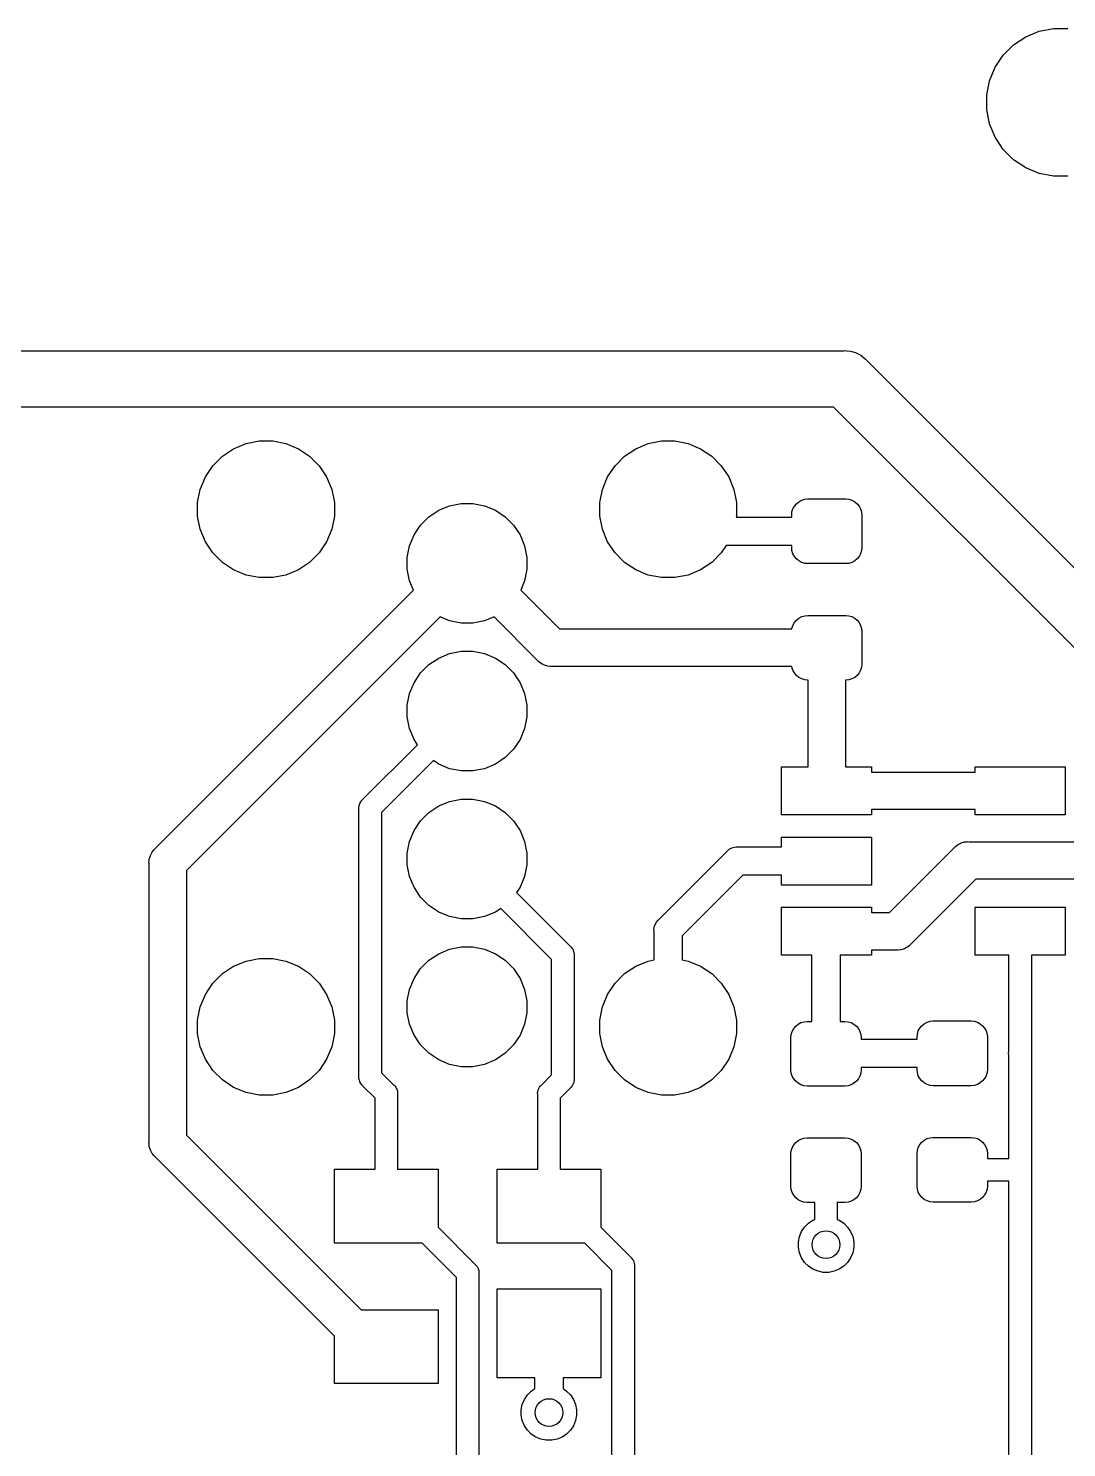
# Model space of a CAD drawing. Extents: x -66 to 211, y -177 to 13.
# Drawn here: x 90.2 to 104.25, y -20.55 to -1.36 of the extents above; entities that cross this region are included whole.
import ezdxf

# ---------------------------------------------------------------- set-up
doc = ezdxf.new("R2010")
doc.units = 0
doc.layers.add('BLACK', color=7, linetype='CONTINUOUS')

msp = doc.modelspace()

# ---------------------------------------------------------------- linework, layer by layer
at = {"layer": 'BLACK', "linetype": 'CONTINUOUS'}
for p, q in [((103.53, -1.57845), (103.694, -1.46901)), ((103.694, -1.46901), (103.876, -1.39363)), ((103.876, -1.39363), (104.069, -1.3552)), ((104.069, -1.3552), (104.266, -1.3552)), ((103.281, -1.88152), (103.391, -1.71774)), ((103.391, -1.71774), (103.53, -1.57845)), ((103.206, -2.06351), (103.281, -1.88152)), ((103.167, -2.25671), (103.206, -2.06351)), ((103.167, -2.45369), (103.167, -2.25671)), ((103.206, -2.64689), (103.167, -2.45369)), ((103.281, -2.82888), (103.206, -2.64689)), ((103.391, -2.99266), (103.281, -2.82888)), ((103.53, -3.13195), (103.391, -2.99266)), ((103.694, -3.24139), (103.53, -3.13195)), ((103.876, -3.31677), (103.694, -3.24139)), ((104.069, -3.3552), (103.876, -3.31677)), ((104.266, -3.3552), (104.069, -3.3552)), ((86.8734, -5.715), (101.233, -5.715)), ((101.233, -5.715), (101.252, -5.71316)), ((101.252, -5.71316), (101.271, -5.715)), ((101.271, -5.715), (101.271, -5.715)), ((101.271, -5.715), (101.327, -5.72051)), ((101.327, -5.72051), (101.399, -5.7423)), ((101.399, -5.7423), (101.465, -5.77768)), ((101.465, -5.77768), (101.523, -5.82529)), ((101.523, -5.82529), (101.535, -5.83983)), ((101.535, -5.83983), (105.13, -9.4354)), ((101.094, -6.477), (86.7343, -6.477)), ((104.493, -9.87586), (101.094, -6.477)), ((92.8268, -7.14178), (92.9783, -7.04055)), ((92.9783, -7.04055), (93.1466, -6.97083)), ((93.1466, -6.97083), (93.3254, -6.93528)), ((93.3254, -6.93528), (93.5076, -6.93528)), ((93.5076, -6.93528), (93.6863, -6.97083)), ((93.6863, -6.97083), (93.8546, -7.04055)), ((93.8546, -7.04055), (94.0061, -7.14178)), ((98.2668, -7.14178), (98.4183, -7.04055)), ((98.4183, -7.04055), (98.5866, -6.97083)), ((98.5866, -6.97083), (98.7654, -6.93528)), ((98.7654, -6.93528), (98.9476, -6.93528)), ((98.9476, -6.93528), (99.1263, -6.97083)), ((99.1263, -6.97083), (99.2946, -7.04055)), ((99.2946, -7.04055), (99.4461, -7.14178)), ((92.5967, -7.42213), (92.698, -7.27063)), ((92.698, -7.27063), (92.8268, -7.14178)), ((94.0061, -7.14178), (94.135, -7.27063)), ((94.135, -7.27063), (94.2362, -7.42213)), ((98.0367, -7.42213), (98.138, -7.27063)), ((98.138, -7.27063), (98.2668, -7.14178)), ((99.4461, -7.14178), (99.575, -7.27063)), ((99.575, -7.27063), (99.6762, -7.42213)), ((92.527, -7.59047), (92.5967, -7.42213)), ((94.2362, -7.42213), (94.3059, -7.59047)), ((97.967, -7.59047), (98.0367, -7.42213)), ((99.6762, -7.42213), (99.7459, -7.59047)), ((92.4915, -7.76917), (92.527, -7.59047)), ((94.3059, -7.59047), (94.3415, -7.76917)), ((97.9315, -7.76917), (97.967, -7.59047)), ((99.7459, -7.59047), (99.7815, -7.76917)), ((92.4915, -7.95138), (92.4915, -7.76917)), ((94.3415, -7.76917), (94.3415, -7.95138)), ((95.7528, -7.87247), (95.9002, -7.81141)), ((95.9002, -7.81141), (96.0567, -7.78028)), ((96.0567, -7.78028), (96.2162, -7.78028)), ((96.2162, -7.78028), (96.3727, -7.81141)), ((96.3727, -7.81141), (96.5201, -7.87247)), ((97.9315, -7.95138), (97.9315, -7.76917)), ((99.7815, -7.76917), (99.7815, -7.95138)), ((100.532, -7.89695), (100.545, -7.85592)), ((100.545, -7.85592), (100.565, -7.8181)), ((100.565, -7.8181), (100.592, -7.78495)), ((100.592, -7.78495), (100.625, -7.75775)), ((100.625, -7.75775), (100.663, -7.73753)), ((100.663, -7.73753), (100.704, -7.72508)), ((100.704, -7.72508), (100.747, -7.72088)), ((100.747, -7.72088), (101.259, -7.72088)), ((101.259, -7.72088), (101.302, -7.72508)), ((101.302, -7.72508), (101.343, -7.73753)), ((101.343, -7.73753), (101.381, -7.75775)), ((101.381, -7.75775), (101.414, -7.78495)), ((101.414, -7.78495), (101.441, -7.8181)), ((101.441, -7.8181), (101.461, -7.85592)), ((101.461, -7.85592), (101.474, -7.89695)), ((92.527, -8.13009), (92.4915, -7.95138)), ((94.3415, -7.95138), (94.3059, -8.13009)), ((95.5073, -8.07393), (95.6201, -7.96111)), ((95.6201, -7.96111), (95.7528, -7.87247)), ((96.5201, -7.87247), (96.6528, -7.96111)), ((96.6528, -7.96111), (96.7656, -8.07393)), ((97.967, -8.13009), (97.9315, -7.95138)), ((99.7815, -7.95138), (99.7782, -7.96788)), ((99.7782, -7.96788), (100.528, -7.96788)), ((100.528, -7.93963), (100.532, -7.89695)), ((100.528, -7.96788), (100.528, -7.93963)), ((101.474, -7.89695), (101.478, -7.93963)), ((101.478, -7.93963), (101.478, -8.37713)), ((92.5967, -8.29843), (92.527, -8.13009)), ((94.3059, -8.13009), (94.2362, -8.29843)), ((95.3576, -8.35401), (95.4186, -8.2066)), ((95.4186, -8.2066), (95.5073, -8.07393)), ((96.7656, -8.07393), (96.8543, -8.2066)), ((96.8543, -8.2066), (96.9153, -8.35401)), ((98.0367, -8.29843), (97.967, -8.13009)), ((92.698, -8.44993), (92.5967, -8.29843)), ((94.2362, -8.29843), (94.135, -8.44993)), ((95.3265, -8.5105), (95.3576, -8.35401)), ((96.9153, -8.35401), (96.9465, -8.5105)), ((98.138, -8.44993), (98.0367, -8.29843)), ((99.6425, -8.34888), (99.575, -8.44993)), ((100.528, -8.34888), (99.6425, -8.34888)), ((100.528, -8.37713), (100.528, -8.34888)), ((100.532, -8.41981), (100.528, -8.37713)), ((100.545, -8.46084), (100.532, -8.41981)), ((101.474, -8.41981), (101.461, -8.46084)), ((101.478, -8.37713), (101.474, -8.41981)), ((92.8268, -8.57878), (92.698, -8.44993)), ((92.9783, -8.68), (92.8268, -8.57878)), ((94.0061, -8.57878), (93.8546, -8.68)), ((94.135, -8.44993), (94.0061, -8.57878)), ((95.3265, -8.67006), (95.3265, -8.5105)), ((96.9465, -8.5105), (96.9465, -8.67006)), ((98.2668, -8.57878), (98.138, -8.44993)), ((98.4183, -8.68), (98.2668, -8.57878)), ((99.4461, -8.57878), (99.2946, -8.68)), ((99.575, -8.44993), (99.4461, -8.57878)), ((100.565, -8.49866), (100.545, -8.46084)), ((100.592, -8.53181), (100.565, -8.49866)), ((100.625, -8.55901), (100.592, -8.53181)), ((100.663, -8.57923), (100.625, -8.55901)), ((100.704, -8.59168), (100.663, -8.57923)), ((100.747, -8.59588), (100.704, -8.59168)), ((101.259, -8.59588), (100.747, -8.59588)), ((101.302, -8.59168), (101.259, -8.59588)), ((101.343, -8.57923), (101.302, -8.59168)), ((101.381, -8.55901), (101.343, -8.57923)), ((101.414, -8.53181), (101.381, -8.55901)), ((101.441, -8.49866), (101.414, -8.53181)), ((101.461, -8.46084), (101.441, -8.49866)), ((93.1466, -8.74973), (92.9783, -8.68)), ((93.3254, -8.78528), (93.1466, -8.74973)), ((93.5076, -8.78528), (93.3254, -8.78528)), ((93.6863, -8.74973), (93.5076, -8.78528)), ((93.8546, -8.68), (93.6863, -8.74973)), ((95.3576, -8.82655), (95.3265, -8.67006)), ((95.4113, -8.95623), (95.3576, -8.82655)), ((96.9153, -8.82655), (96.8616, -8.95623)), ((96.9465, -8.67006), (96.9153, -8.82655)), ((98.5866, -8.74973), (98.4183, -8.68)), ((98.7654, -8.78528), (98.5866, -8.74973)), ((98.9476, -8.78528), (98.7654, -8.78528)), ((99.1263, -8.74973), (98.9476, -8.78528)), ((99.2946, -8.68), (99.1263, -8.74973)), ((91.9167, -12.4509), (95.4113, -8.95623)), ((96.8616, -8.95623), (97.3848, -9.47938)), ((95.7705, -9.31544), (92.3415, -12.7445)), ((95.9002, -9.36915), (95.7705, -9.31544)), ((96.0567, -9.40028), (95.9002, -9.36915)), ((96.2162, -9.40028), (96.0567, -9.40028)), ((96.3727, -9.36915), (96.2162, -9.40028)), ((96.5024, -9.31544), (96.3727, -9.36915)), ((97.0911, -9.90417), (96.5024, -9.31544)), ((100.545, -9.43092), (100.565, -9.3931)), ((100.565, -9.3931), (100.592, -9.35995)), ((100.592, -9.35995), (100.625, -9.33275)), ((100.625, -9.33275), (100.663, -9.31253)), ((100.663, -9.31253), (100.704, -9.30008)), ((100.704, -9.30008), (100.747, -9.29588)), ((100.747, -9.29588), (101.259, -9.29588)), ((101.259, -9.29588), (101.302, -9.30008)), ((101.302, -9.30008), (101.343, -9.31253)), ((101.343, -9.31253), (101.381, -9.33275)), ((101.381, -9.33275), (101.414, -9.35995)), ((101.414, -9.35995), (101.441, -9.3931)), ((101.441, -9.3931), (101.461, -9.43092)), ((97.3848, -9.47938), (100.532, -9.47938)), ((100.532, -9.47195), (100.545, -9.43092)), ((100.532, -9.47938), (100.532, -9.47195)), ((101.461, -9.43092), (101.474, -9.47195)), ((101.474, -9.47195), (101.478, -9.51463)), ((101.478, -9.51463), (101.478, -9.95213)), ((95.9002, -9.81141), (96.0567, -9.78028)), ((96.0567, -9.78028), (96.2162, -9.78028)), ((96.2162, -9.78028), (96.3727, -9.81141)), ((95.5073, -10.0739), (95.6201, -9.96111)), ((95.6201, -9.96111), (95.7528, -9.87247)), ((95.7528, -9.87247), (95.9002, -9.81141)), ((96.3727, -9.81141), (96.5201, -9.87247)), ((96.5201, -9.87247), (96.6528, -9.96111)), ((96.6528, -9.96111), (96.7656, -10.0739)), ((97.0991, -9.91385), (97.0911, -9.90417)), ((97.1088, -9.9218), (97.0991, -9.91385)), ((97.1378, -9.94559), (97.1088, -9.9218)), ((97.1088, -9.9218), (97.1088, -9.9218)), ((97.1631, -9.95912), (97.1378, -9.94559)), ((97.1819, -9.96918), (97.1631, -9.95912)), ((97.2298, -9.9837), (97.1819, -9.96918)), ((101.478, -9.95213), (101.474, -9.99481)), ((95.4186, -10.2066), (95.5073, -10.0739)), ((96.7656, -10.0739), (96.8543, -10.2066)), ((97.2671, -9.98738), (97.2298, -9.9837)), ((97.2796, -9.98861), (97.2671, -9.98738)), ((97.2671, -9.98738), (97.2671, -9.98738)), ((97.292, -9.98738), (97.2796, -9.98861)), ((100.532, -9.98738), (97.292, -9.98738)), ((100.532, -9.99481), (100.532, -9.98738)), ((100.545, -10.0358), (100.532, -9.99481)), ((100.565, -10.0737), (100.545, -10.0358)), ((100.592, -10.1068), (100.565, -10.0737)), ((100.625, -10.134), (100.592, -10.1068)), ((100.663, -10.1542), (100.625, -10.134)), ((100.704, -10.1667), (100.663, -10.1542)), ((100.747, -10.1709), (100.704, -10.1667)), ((100.749, -10.1709), (100.747, -10.1709)), ((100.749, -11.3437), (100.749, -10.1709)), ((101.259, -10.1709), (101.257, -10.1709)), ((101.257, -10.1709), (101.257, -11.3437)), ((101.302, -10.1667), (101.259, -10.1709)), ((101.343, -10.1542), (101.302, -10.1667)), ((101.381, -10.134), (101.343, -10.1542)), ((101.414, -10.1068), (101.381, -10.134)), ((101.441, -10.0737), (101.414, -10.1068)), ((101.461, -10.0358), (101.441, -10.0737)), ((101.474, -9.99481), (101.461, -10.0358)), ((95.3265, -10.5105), (95.3576, -10.354)), ((95.3576, -10.354), (95.4186, -10.2066)), ((96.8543, -10.2066), (96.9153, -10.354)), ((96.9153, -10.354), (96.9465, -10.5105)), ((95.3265, -10.6701), (95.3265, -10.5105)), ((96.9465, -10.5105), (96.9465, -10.6701)), ((95.3576, -10.8265), (95.3265, -10.6701)), ((96.9465, -10.6701), (96.9153, -10.8265)), ((95.4186, -10.974), (95.3576, -10.8265)), ((96.9153, -10.8265), (96.8543, -10.974)), ((94.7233, -11.7879), (95.4662, -11.0451)), ((95.4662, -11.0451), (95.4186, -10.974)), ((96.7656, -11.1066), (96.6528, -11.2194)), ((96.8543, -10.974), (96.7656, -11.1066)), ((95.6817, -11.2606), (94.9782, -11.964)), ((95.7528, -11.3081), (95.6817, -11.2606)), ((95.9002, -11.3692), (95.7528, -11.3081)), ((96.5201, -11.3081), (96.3727, -11.3692)), ((96.6528, -11.2194), (96.5201, -11.3081)), ((96.0567, -11.4003), (95.9002, -11.3692)), ((96.2162, -11.4003), (96.0567, -11.4003)), ((96.3727, -11.3692), (96.2162, -11.4003)), ((100.389, -11.9937), (100.389, -11.3437)), ((100.389, -11.3437), (100.749, -11.3437)), ((101.257, -11.3437), (101.609, -11.3437)), ((101.609, -11.3437), (101.609, -11.4147)), ((101.609, -11.4147), (103.009, -11.4147)), ((103.009, -11.4147), (103.009, -11.3437)), ((103.009, -11.3437), (104.229, -11.3437)), ((104.229, -11.3437), (104.229, -11.9937)), ((94.6727, -11.9009), (94.6756, -11.871)), ((94.6734, -11.9084), (94.6727, -11.9009)), ((94.6756, -11.871), (94.6843, -11.8423)), ((94.6843, -11.8423), (94.6985, -11.8158)), ((94.6985, -11.8158), (94.7128, -11.7984)), ((94.7128, -11.7984), (94.7175, -11.7926)), ((94.7128, -11.7984), (94.7128, -11.7984)), ((94.7175, -11.7926), (94.7233, -11.7879)), ((95.6201, -11.9611), (95.7528, -11.8725)), ((95.7528, -11.8725), (95.9002, -11.8114)), ((95.9002, -11.8114), (96.0567, -11.7803)), ((96.0567, -11.7803), (96.2162, -11.7803)), ((96.2162, -11.7803), (96.3727, -11.8114)), ((96.3727, -11.8114), (96.5201, -11.8725)), ((96.5201, -11.8725), (96.6528, -11.9611)), ((94.6734, -15.5373), (94.6734, -11.9084)), ((94.9782, -11.964), (94.9782, -15.4817)), ((95.4186, -12.2066), (95.5073, -12.0739)), ((95.5073, -12.0739), (95.6201, -11.9611)), ((96.6528, -11.9611), (96.7656, -12.0739)), ((96.7656, -12.0739), (96.8543, -12.2066)), ((101.609, -11.9937), (100.389, -11.9937)), ((103.009, -11.9227), (101.609, -11.9227)), ((101.609, -11.9227), (101.609, -11.9937)), ((103.009, -11.9937), (103.009, -11.9227)), ((104.229, -11.9937), (103.009, -11.9937)), ((95.3576, -12.354), (95.4186, -12.2066)), ((96.8543, -12.2066), (96.9153, -12.354)), ((91.8752, -12.4975), (91.899, -12.4685)), ((91.899, -12.4685), (91.907, -12.4588)), ((91.899, -12.4685), (91.899, -12.4685)), ((91.907, -12.4588), (91.9167, -12.4509)), ((95.3265, -12.5105), (95.3576, -12.354)), ((96.9153, -12.354), (96.9465, -12.5105)), ((99.6545, -12.4834), (99.6835, -12.4596)), ((99.6835, -12.4596), (99.7166, -12.4419)), ((99.7166, -12.4419), (99.7525, -12.431)), ((99.7525, -12.431), (99.7805, -12.4282)), ((99.7805, -12.4282), (99.7899, -12.4273)), ((99.7805, -12.4282), (99.7805, -12.4282)), ((99.7899, -12.4273), (99.7992, -12.4282)), ((99.7992, -12.4282), (100.389, -12.4282)), ((100.389, -12.4282), (100.389, -12.2937)), ((100.389, -12.2937), (101.609, -12.2937)), ((101.609, -12.2937), (101.609, -12.9437)), ((101.851, -13.3147), (102.726, -12.4403)), ((102.726, -12.4403), (102.734, -12.4306)), ((102.734, -12.4306), (102.743, -12.4227)), ((102.743, -12.4227), (102.772, -12.3989)), ((102.743, -12.4227), (102.743, -12.4227)), ((102.772, -12.3989), (102.816, -12.3753)), ((102.816, -12.3753), (102.82, -12.3741)), ((102.82, -12.3741), (102.864, -12.3608)), ((102.864, -12.3608), (102.902, -12.3571)), ((102.902, -12.3571), (102.914, -12.3559)), ((102.902, -12.3571), (102.902, -12.3571)), ((102.914, -12.3559), (102.927, -12.3571)), ((102.927, -12.3571), (104.493, -12.3571)), ((91.8322, -12.6393), (91.835, -12.6111)), ((91.8335, -12.6517), (91.8322, -12.6393)), ((91.8335, -16.4181), (91.8335, -12.6517)), ((91.835, -12.6111), (91.8371, -12.5895)), ((91.8371, -12.5895), (91.8422, -12.5728)), ((91.8422, -12.5728), (91.8517, -12.5416)), ((91.8517, -12.5416), (91.8752, -12.4975)), ((95.3265, -12.6701), (95.3265, -12.5105)), ((95.3576, -12.8265), (95.3265, -12.6701)), ((96.9465, -12.6701), (96.9153, -12.8265)), ((96.9465, -12.5105), (96.9465, -12.6701)), ((98.7284, -13.4108), (99.6486, -12.4906)), ((99.6486, -12.4906), (99.6545, -12.4834)), ((92.3415, -12.7445), (92.3415, -16.3254)), ((95.4186, -12.974), (95.3576, -12.8265)), ((96.9153, -12.8265), (96.8543, -12.974)), ((99.8688, -12.8092), (99.047, -13.631)), ((100.389, -12.8092), (99.8688, -12.8092)), ((100.389, -12.9437), (100.389, -12.8092)), ((95.5073, -13.1066), (95.4186, -12.974)), ((96.8543, -12.974), (96.8068, -13.0451)), ((96.8068, -13.0451), (97.5343, -13.7726)), ((101.609, -12.9437), (100.389, -12.9437)), ((103.019, -12.8651), (102.145, -13.7395)), ((104.493, -12.8651), (103.019, -12.8651)), ((95.6201, -13.2194), (95.5073, -13.1066)), ((95.7528, -13.3081), (95.6201, -13.2194)), ((100.389, -13.8937), (100.389, -13.2437)), ((100.389, -13.2437), (101.609, -13.2437)), ((101.609, -13.2437), (101.609, -13.3147)), ((103.009, -13.8937), (103.009, -13.2437)), ((103.009, -13.2437), (104.229, -13.2437)), ((104.229, -13.2437), (104.229, -13.8937)), ((95.9002, -13.3692), (95.7528, -13.3081)), ((96.0567, -13.4003), (95.9002, -13.3692)), ((96.2162, -13.4003), (96.0567, -13.4003)), ((96.3727, -13.3692), (96.2162, -13.4003)), ((96.5201, -13.3081), (96.3727, -13.3692)), ((96.5912, -13.2606), (96.5201, -13.3081)), ((97.2795, -13.9488), (96.5912, -13.2606)), ((98.6988, -13.4439), (98.7211, -13.4168)), ((98.7211, -13.4168), (98.7284, -13.4108)), ((101.609, -13.3147), (101.851, -13.3147)), ((98.665, -13.5521), (98.6687, -13.5148)), ((98.666, -13.5615), (98.665, -13.5521)), ((98.666, -13.9551), (98.666, -13.5615)), ((98.6687, -13.5148), (98.6796, -13.4789)), ((98.6796, -13.4789), (98.6973, -13.4458)), ((98.6973, -13.4458), (98.6988, -13.4439)), ((95.7528, -13.8725), (95.9002, -13.8114)), ((95.9002, -13.8114), (96.0567, -13.7803)), ((96.0567, -13.7803), (96.2162, -13.7803)), ((96.2162, -13.7803), (96.3727, -13.8114)), ((96.3727, -13.8114), (96.5201, -13.8725)), ((97.5343, -13.7726), (97.5401, -13.7774)), ((97.5401, -13.7774), (97.5449, -13.7832)), ((97.5449, -13.7832), (97.5449, -13.7832)), ((97.5449, -13.7832), (97.5592, -13.8006)), ((97.5592, -13.8006), (97.565, -13.8114)), ((97.565, -13.8114), (97.5733, -13.8271)), ((99.047, -13.631), (99.047, -13.9551)), ((102.006, -13.819), (101.969, -13.8227)), ((102.054, -13.8045), (102.006, -13.819)), ((102.098, -13.7809), (102.054, -13.8045)), ((102.116, -13.766), (102.098, -13.7809)), ((102.127, -13.7571), (102.116, -13.766)), ((102.137, -13.7492), (102.127, -13.7571)), ((102.127, -13.7571), (102.127, -13.7571)), ((102.145, -13.7395), (102.137, -13.7492)), ((92.9783, -14.0406), (93.1466, -13.9708)), ((93.1466, -13.9708), (93.3254, -13.9353)), ((93.3254, -13.9353), (93.5076, -13.9353)), ((93.5076, -13.9353), (93.6863, -13.9708)), ((93.6863, -13.9708), (93.8546, -14.0406)), ((95.5073, -14.0739), (95.6201, -13.9611)), ((95.6201, -13.9611), (95.7528, -13.8725)), ((96.5201, -13.8725), (96.6528, -13.9611)), ((96.6528, -13.9611), (96.7656, -14.0739)), ((97.2795, -15.5122), (97.2795, -13.9488)), ((97.5733, -13.8271), (97.5821, -13.8558)), ((97.5821, -13.8558), (97.5843, -13.8782)), ((97.5843, -13.8782), (97.5843, -13.8782)), ((97.5843, -13.8782), (97.585, -13.8857)), ((97.585, -13.8857), (97.5843, -13.8932)), ((97.5843, -13.8932), (97.5843, -15.5678)), ((98.4183, -14.0406), (98.5866, -13.9708)), ((98.5866, -13.9708), (98.666, -13.9551)), ((99.047, -13.9551), (99.1263, -13.9708)), ((99.1263, -13.9708), (99.2946, -14.0406)), ((100.802, -13.8937), (100.389, -13.8937)), ((100.802, -14.7872), (100.802, -13.8937)), ((101.609, -13.8937), (101.183, -13.8937)), ((101.183, -13.8937), (101.183, -14.7872)), ((101.944, -13.8227), (101.609, -13.8227)), ((101.609, -13.8227), (101.609, -13.8937)), ((101.956, -13.8239), (101.944, -13.8227)), ((101.969, -13.8227), (101.956, -13.8239)), ((101.969, -13.8227), (101.969, -13.8227)), ((103.466, -13.8937), (103.009, -13.8937)), ((103.466, -15.1883), (103.466, -13.8937)), ((104.229, -13.8937), (103.771, -13.8937)), ((103.771, -13.8937), (103.771, -15.2147)), ((92.698, -14.2706), (92.8268, -14.1418)), ((92.8268, -14.1418), (92.9783, -14.0406)), ((93.8546, -14.0406), (94.0061, -14.1418)), ((94.0061, -14.1418), (94.135, -14.2706)), ((95.4186, -14.2066), (95.5073, -14.0739)), ((96.7656, -14.0739), (96.8543, -14.2066)), ((98.138, -14.2706), (98.2668, -14.1418)), ((98.2668, -14.1418), (98.4183, -14.0406)), ((99.2946, -14.0406), (99.4461, -14.1418)), ((99.4461, -14.1418), (99.575, -14.2706)), ((92.5967, -14.4221), (92.698, -14.2706)), ((94.135, -14.2706), (94.2362, -14.4221)), ((95.3265, -14.5105), (95.3576, -14.354)), ((95.3576, -14.354), (95.4186, -14.2066)), ((96.8543, -14.2066), (96.9153, -14.354)), ((96.9153, -14.354), (96.9465, -14.5105)), ((98.0367, -14.4221), (98.138, -14.2706)), ((99.575, -14.2706), (99.6762, -14.4221)), ((92.527, -14.5905), (92.5967, -14.4221)), ((94.2362, -14.4221), (94.3059, -14.5905)), ((95.3265, -14.6701), (95.3265, -14.5105)), ((96.9465, -14.5105), (96.9465, -14.6701)), ((97.967, -14.5905), (98.0367, -14.4221)), ((99.6762, -14.4221), (99.7459, -14.5905)), ((92.4915, -14.7692), (92.527, -14.5905)), ((92.4915, -14.9514), (92.4915, -14.7692)), ((94.3059, -14.5905), (94.3415, -14.7692)), ((94.3415, -14.7692), (94.3415, -14.9514)), ((95.3576, -14.8265), (95.3265, -14.6701)), ((96.9465, -14.6701), (96.9153, -14.8265)), ((97.9315, -14.7692), (97.967, -14.5905)), ((97.9315, -14.9514), (97.9315, -14.7692)), ((99.7459, -14.5905), (99.7815, -14.7692)), ((99.7815, -14.7692), (99.7815, -14.9514)), ((102.401, -14.7863), (102.444, -14.7821)), ((102.444, -14.7821), (102.956, -14.7821)), ((102.956, -14.7821), (102.999, -14.7863)), ((92.527, -15.1301), (92.4915, -14.9514)), ((94.3415, -14.9514), (94.3059, -15.1301)), ((95.4186, -14.974), (95.3576, -14.8265)), ((95.5073, -15.1066), (95.4186, -14.974)), ((96.8543, -14.974), (96.7656, -15.1066)), ((96.9153, -14.8265), (96.8543, -14.974)), ((97.967, -15.1301), (97.9315, -14.9514)), ((99.7815, -14.9514), (99.7459, -15.1301)), ((100.518, -15.0059), (100.522, -14.9632)), ((100.522, -14.9632), (100.535, -14.9222)), ((100.535, -14.9222), (100.555, -14.8844)), ((100.555, -14.8844), (100.582, -14.8512)), ((100.582, -14.8512), (100.615, -14.824)), ((100.615, -14.824), (100.653, -14.8038)), ((100.653, -14.8038), (100.694, -14.7914)), ((100.694, -14.7914), (100.737, -14.7872)), ((100.737, -14.7872), (100.802, -14.7872)), ((101.183, -14.7872), (101.249, -14.7872)), ((101.249, -14.7872), (101.292, -14.7914)), ((101.292, -14.7914), (101.333, -14.8038)), ((101.333, -14.8038), (101.371, -14.824)), ((101.371, -14.824), (101.404, -14.8512)), ((101.404, -14.8512), (101.431, -14.8844)), ((101.431, -14.8844), (101.451, -14.9222)), ((101.451, -14.9222), (101.464, -14.9632)), ((101.464, -14.9632), (101.468, -15.0059)), ((102.225, -15.0008), (102.229, -14.9582)), ((102.229, -14.9582), (102.241, -14.9171)), ((102.241, -14.9171), (102.262, -14.8793)), ((102.262, -14.8793), (102.289, -14.8461)), ((102.289, -14.8461), (102.322, -14.8189)), ((102.322, -14.8189), (102.36, -14.7987)), ((102.36, -14.7987), (102.401, -14.7863)), ((102.999, -14.7863), (103.04, -14.7987)), ((103.04, -14.7987), (103.078, -14.8189)), ((103.078, -14.8189), (103.111, -14.8461)), ((103.111, -14.8461), (103.138, -14.8793)), ((103.138, -14.8793), (103.158, -14.9171)), ((103.158, -14.9171), (103.171, -14.9582)), ((103.171, -14.9582), (103.175, -15.0008)), ((92.5967, -15.2984), (92.527, -15.1301)), ((94.3059, -15.1301), (94.2362, -15.2984)), ((95.6201, -15.2194), (95.5073, -15.1066)), ((96.7656, -15.1066), (96.6528, -15.2194)), ((98.0367, -15.2984), (97.967, -15.1301)), ((99.7459, -15.1301), (99.6762, -15.2984)), ((100.518, -15.4434), (100.518, -15.0059)), ((101.468, -15.0059), (101.468, -15.0291)), ((101.468, -15.0291), (102.225, -15.0291)), ((102.225, -15.0291), (102.225, -15.0008)), ((103.175, -15.0008), (103.175, -15.4383)), ((92.698, -15.4499), (92.5967, -15.2984)), ((94.2362, -15.2984), (94.135, -15.4499)), ((95.7528, -15.3081), (95.6201, -15.2194)), ((95.9002, -15.3692), (95.7528, -15.3081)), ((96.5201, -15.3081), (96.3727, -15.3692)), ((96.6528, -15.2194), (96.5201, -15.3081)), ((98.138, -15.4499), (98.0367, -15.2984)), ((99.6762, -15.2984), (99.575, -15.4499)), ((103.463, -15.2196), (103.466, -15.1897)), ((103.466, -15.2495), (103.463, -15.2196)), ((103.466, -15.1897), (103.466, -15.1883)), ((103.466, -15.2509), (103.466, -15.2495)), ((103.466, -16.6422), (103.466, -15.2509)), ((103.771, -15.2147), (103.772, -15.2222)), ((103.772, -15.2222), (103.771, -15.2297)), ((103.771, -15.2297), (103.771, -16.787)), ((92.8268, -15.5788), (92.698, -15.4499)), ((94.135, -15.4499), (94.0061, -15.5788)), ((94.6727, -15.5448), (94.6734, -15.5373)), ((94.6734, -15.5523), (94.6727, -15.5448)), ((94.9782, -15.4817), (95.1466, -15.65)), ((96.0567, -15.4003), (95.9002, -15.3692)), ((96.2162, -15.4003), (96.0567, -15.4003)), ((96.3727, -15.3692), (96.2162, -15.4003)), ((97.1416, -15.65), (97.2795, -15.5122)), ((98.2668, -15.5788), (98.138, -15.4499)), ((99.575, -15.4499), (99.4461, -15.5788)), ((100.522, -15.4861), (100.518, -15.4434)), ((100.535, -15.5271), (100.522, -15.4861)), ((100.555, -15.5649), (100.535, -15.5271)), ((101.451, -15.5271), (101.431, -15.5649)), ((101.464, -15.4861), (101.451, -15.5271)), ((101.468, -15.4434), (101.464, -15.4861)), ((102.225, -15.4101), (101.468, -15.4101)), ((101.468, -15.4101), (101.468, -15.4434)), ((102.225, -15.4383), (102.225, -15.4101)), ((102.229, -15.481), (102.225, -15.4383)), ((102.241, -15.522), (102.229, -15.481)), ((102.262, -15.5599), (102.241, -15.522)), ((103.158, -15.522), (103.138, -15.5599)), ((103.171, -15.481), (103.158, -15.522)), ((103.175, -15.4383), (103.171, -15.481)), ((92.9783, -15.68), (92.8268, -15.5788)), ((93.1466, -15.7497), (92.9783, -15.68)), ((93.8546, -15.68), (93.6863, -15.7497)), ((94.0061, -15.5788), (93.8546, -15.68)), ((94.6756, -15.5747), (94.6734, -15.5523)), ((94.6734, -15.5523), (94.6734, -15.5523)), ((94.6839, -15.602), (94.6756, -15.5747)), ((94.6843, -15.6034), (94.6839, -15.602)), ((94.6985, -15.6299), (94.6843, -15.6034)), ((94.7128, -15.6473), (94.6985, -15.6299)), ((94.7175, -15.6531), (94.7128, -15.6473)), ((94.7128, -15.6473), (94.7128, -15.6473)), ((94.7233, -15.6579), (94.7175, -15.6531)), ((94.8917, -15.8262), (94.7233, -15.6579)), ((95.1466, -15.65), (95.1524, -15.6548)), ((95.1524, -15.6548), (95.1571, -15.6606)), ((95.1571, -15.6606), (95.1571, -15.6606)), ((95.1571, -15.6606), (95.1714, -15.678)), ((95.1714, -15.678), (95.1789, -15.692)), ((95.1789, -15.692), (95.1856, -15.7045)), ((95.1856, -15.7045), (95.1943, -15.7332)), ((95.1943, -15.7332), (95.1965, -15.7556)), ((97.0909, -15.7631), (97.0939, -15.7332)), ((97.0939, -15.7332), (97.0974, -15.7217)), ((97.0939, -15.7332), (97.0939, -15.7332)), ((97.0974, -15.7217), (97.1026, -15.7045)), ((97.1026, -15.7045), (97.1168, -15.678)), ((97.1168, -15.678), (97.131, -15.6606)), ((97.131, -15.6606), (97.1358, -15.6548)), ((97.131, -15.6606), (97.131, -15.6606)), ((97.1358, -15.6548), (97.1416, -15.65)), ((97.5343, -15.6883), (97.3965, -15.8262)), ((97.5401, -15.6836), (97.5343, -15.6883)), ((97.5449, -15.6778), (97.5401, -15.6836)), ((97.5592, -15.6604), (97.5449, -15.6778)), ((97.5449, -15.6778), (97.5449, -15.6778)), ((97.5733, -15.6339), (97.5592, -15.6604)), ((97.575, -15.6284), (97.5733, -15.6339)), ((97.5821, -15.6052), (97.575, -15.6284)), ((97.5843, -15.5828), (97.5821, -15.6052)), ((97.5843, -15.5678), (97.585, -15.5753)), ((97.585, -15.5753), (97.5843, -15.5828)), ((97.5843, -15.5828), (97.5843, -15.5828)), ((98.4183, -15.68), (98.2668, -15.5788)), ((98.5866, -15.7497), (98.4183, -15.68)), ((99.2946, -15.68), (99.1263, -15.7497)), ((99.4461, -15.5788), (99.2946, -15.68)), ((100.582, -15.5981), (100.555, -15.5649)), ((100.615, -15.6253), (100.582, -15.5981)), ((100.653, -15.6455), (100.615, -15.6253)), ((100.694, -15.658), (100.653, -15.6455)), ((100.737, -15.6622), (100.694, -15.658)), ((101.249, -15.6622), (100.737, -15.6622)), ((101.292, -15.658), (101.249, -15.6622)), ((101.333, -15.6455), (101.292, -15.658)), ((101.371, -15.6253), (101.333, -15.6455)), ((101.404, -15.5981), (101.371, -15.6253)), ((101.431, -15.5649), (101.404, -15.5981)), ((102.289, -15.593), (102.262, -15.5599)), ((102.322, -15.6202), (102.289, -15.593)), ((102.36, -15.6404), (102.322, -15.6202)), ((102.401, -15.6529), (102.36, -15.6404)), ((102.444, -15.6571), (102.401, -15.6529)), ((102.956, -15.6571), (102.444, -15.6571)), ((102.999, -15.6529), (102.956, -15.6571)), ((103.04, -15.6404), (102.999, -15.6529)), ((103.078, -15.6202), (103.04, -15.6404)), ((103.111, -15.593), (103.078, -15.6202)), ((103.138, -15.5599), (103.111, -15.593)), ((93.3254, -15.7853), (93.1466, -15.7497)), ((93.5076, -15.7853), (93.3254, -15.7853)), ((93.6863, -15.7497), (93.5076, -15.7853)), ((94.8917, -16.7872), (94.8917, -15.8262)), ((95.1965, -15.7556), (95.1965, -15.7556)), ((95.1965, -15.7556), (95.1972, -15.7631)), ((95.1972, -15.7631), (95.1965, -15.7705)), ((95.1965, -15.7705), (95.1965, -16.7872)), ((97.0917, -15.7705), (97.0909, -15.7631)), ((97.0917, -16.7872), (97.0917, -15.7705)), ((97.3965, -15.8262), (97.3965, -16.7872)), ((98.7654, -15.7853), (98.5866, -15.7497)), ((98.9476, -15.7853), (98.7654, -15.7853)), ((99.1263, -15.7497), (98.9476, -15.7853)), ((91.8322, -16.4306), (91.8335, -16.4181)), ((91.8335, -16.443), (91.8322, -16.4306)), ((91.8371, -16.4804), (91.8335, -16.443)), ((91.8335, -16.443), (91.8335, -16.443)), ((91.8517, -16.5282), (91.8371, -16.4804)), ((92.3415, -16.3254), (94.7033, -18.6872)), ((100.522, -16.5382), (100.535, -16.4972)), ((100.535, -16.4972), (100.555, -16.4594)), ((100.555, -16.4594), (100.582, -16.4262)), ((100.582, -16.4262), (100.615, -16.399)), ((100.615, -16.399), (100.653, -16.3788)), ((100.653, -16.3788), (100.694, -16.3664)), ((100.694, -16.3664), (100.737, -16.3622)), ((100.737, -16.3622), (101.249, -16.3622)), ((101.249, -16.3622), (101.292, -16.3664)), ((101.292, -16.3664), (101.333, -16.3788)), ((101.333, -16.3788), (101.371, -16.399)), ((101.371, -16.399), (101.404, -16.4262)), ((101.404, -16.4262), (101.431, -16.4594)), ((101.431, -16.4594), (101.451, -16.4972)), ((101.451, -16.4972), (101.464, -16.5382)), ((102.229, -16.5332), (102.241, -16.4921)), ((102.241, -16.4921), (102.262, -16.4543)), ((102.262, -16.4543), (102.289, -16.4212)), ((102.289, -16.4212), (102.322, -16.3939)), ((102.322, -16.3939), (102.36, -16.3737)), ((102.36, -16.3737), (102.401, -16.3613)), ((102.401, -16.3613), (102.444, -16.3571)), ((102.444, -16.3571), (102.956, -16.3571)), ((102.956, -16.3571), (102.999, -16.3613)), ((102.999, -16.3613), (103.04, -16.3737)), ((103.04, -16.3737), (103.078, -16.3939)), ((103.078, -16.3939), (103.111, -16.4212)), ((103.111, -16.4212), (103.138, -16.4543)), ((103.138, -16.4543), (103.158, -16.4921)), ((103.158, -16.4921), (103.171, -16.5332)), ((91.8752, -16.5724), (91.8517, -16.5282)), ((91.8822, -16.5809), (91.8752, -16.5724)), ((91.899, -16.6014), (91.8822, -16.5809)), ((91.907, -16.6111), (91.899, -16.6014)), ((91.899, -16.6014), (91.899, -16.6014)), ((91.9167, -16.619), (91.907, -16.6111)), ((94.3441, -19.0464), (91.9167, -16.619)), ((100.518, -16.5809), (100.522, -16.5382)), ((100.518, -17.0184), (100.518, -16.5809)), ((101.464, -16.5382), (101.468, -16.5809)), ((101.468, -16.5809), (101.468, -17.0184)), ((102.225, -16.5758), (102.229, -16.5332)), ((102.225, -17.0133), (102.225, -16.5758)), ((103.171, -16.5332), (103.175, -16.5758)), ((103.175, -16.5758), (103.175, -16.6422)), ((103.175, -16.6422), (103.466, -16.6422)), ((94.3441, -17.7872), (94.3441, -16.7872)), ((94.3441, -16.7872), (94.8917, -16.7872)), ((95.1965, -16.7872), (95.7441, -16.7872)), ((95.7441, -16.7872), (95.7441, -17.5717)), ((96.5441, -17.7872), (96.5441, -16.7872)), ((96.5441, -16.7872), (97.0917, -16.7872)), ((97.3965, -16.7872), (97.9441, -16.7872)), ((97.9441, -16.7872), (97.9441, -17.5717)), ((103.771, -16.787), (103.772, -16.7945)), ((103.772, -16.7945), (103.771, -16.802)), ((103.771, -16.802), (103.771, -30.7653)), ((100.522, -17.0611), (100.518, -17.0184)), ((100.535, -17.1021), (100.522, -17.0611)), ((101.464, -17.0611), (101.451, -17.1021)), ((101.468, -17.0184), (101.464, -17.0611)), ((102.229, -17.056), (102.225, -17.0133)), ((102.241, -17.097), (102.229, -17.056)), ((103.171, -17.056), (103.158, -17.097)), ((103.175, -17.0133), (103.171, -17.056)), ((103.466, -16.947), (103.175, -16.947)), ((103.175, -16.947), (103.175, -17.0133)), ((103.466, -30.7096), (103.466, -16.947)), ((100.555, -17.1399), (100.535, -17.1021)), ((100.582, -17.1731), (100.555, -17.1399)), ((100.615, -17.2003), (100.582, -17.1731)), ((100.653, -17.2205), (100.615, -17.2003)), ((100.694, -17.233), (100.653, -17.2205)), ((100.737, -17.2372), (100.694, -17.233)), ((100.841, -17.2372), (100.737, -17.2372)), ((100.841, -17.4652), (100.841, -17.2372)), ((101.249, -17.2372), (101.145, -17.2372)), ((101.145, -17.2372), (101.145, -17.4652)), ((101.292, -17.233), (101.249, -17.2372)), ((101.333, -17.2205), (101.292, -17.233)), ((101.371, -17.2003), (101.333, -17.2205)), ((101.404, -17.1731), (101.371, -17.2003)), ((101.431, -17.1399), (101.404, -17.1731)), ((101.451, -17.1021), (101.431, -17.1399)), ((102.262, -17.1349), (102.241, -17.097)), ((102.289, -17.168), (102.262, -17.1349)), ((102.322, -17.1952), (102.289, -17.168)), ((102.36, -17.2154), (102.322, -17.1952)), ((102.401, -17.2279), (102.36, -17.2154)), ((102.444, -17.2321), (102.401, -17.2279)), ((102.956, -17.2321), (102.444, -17.2321)), ((102.999, -17.2279), (102.956, -17.2321)), ((103.04, -17.2154), (102.999, -17.2279)), ((103.078, -17.1952), (103.04, -17.2154)), ((103.111, -17.168), (103.078, -17.1952)), ((103.138, -17.1349), (103.111, -17.168)), ((103.158, -17.097), (103.138, -17.1349)), ((100.815, -17.4756), (100.841, -17.4652)), ((101.145, -17.4652), (101.171, -17.4756)), ((95.7441, -17.5717), (96.2466, -18.0741)), ((97.9441, -17.5717), (98.3514, -17.979)), ((100.632, -17.6986), (100.661, -17.6303)), ((100.661, -17.6303), (100.702, -17.5689)), ((100.702, -17.5689), (100.754, -17.5167)), ((100.754, -17.5167), (100.815, -17.4756)), ((101.171, -17.4756), (101.232, -17.5167)), ((101.232, -17.5167), (101.284, -17.5689)), ((101.284, -17.5689), (101.325, -17.6303)), ((101.325, -17.6303), (101.354, -17.6986)), ((95.5286, -17.7872), (94.3441, -17.7872)), ((95.9917, -18.2503), (95.5286, -17.7872)), ((97.7286, -17.7872), (96.5441, -17.7872)), ((98.0965, -18.1551), (97.7286, -17.7872)), ((100.618, -17.771), (100.632, -17.6986)), ((100.618, -17.8449), (100.618, -17.771)), ((100.632, -17.9173), (100.618, -17.8449)), ((101.354, -17.6986), (101.368, -17.771)), ((101.368, -17.8449), (101.354, -17.9173)), ((101.368, -17.771), (101.368, -17.8449)), ((98.3514, -17.979), (98.3572, -17.9837)), ((98.3572, -17.9837), (98.3619, -17.9895)), ((98.3619, -17.9895), (98.3619, -17.9895)), ((98.3619, -17.9895), (98.3762, -18.0069)), ((98.3762, -18.0069), (98.378, -18.0102)), ((98.378, -18.0102), (98.3904, -18.0334)), ((98.3904, -18.0334), (98.3991, -18.0621)), ((100.661, -17.9856), (100.632, -17.9173)), ((100.702, -18.047), (100.661, -17.9856)), ((101.325, -17.9856), (101.284, -18.047)), ((101.354, -17.9173), (101.325, -17.9856)), ((96.2466, -18.0741), (96.2524, -18.0789)), ((96.2524, -18.0789), (96.2571, -18.0847)), ((96.2571, -18.0847), (96.2571, -18.0847)), ((96.2571, -18.0847), (96.2714, -18.1021)), ((96.2714, -18.1021), (96.2718, -18.1028)), ((96.2718, -18.1028), (96.2856, -18.1286)), ((96.2856, -18.1286), (96.2943, -18.1573)), ((96.2943, -18.1573), (96.2965, -18.1797)), ((96.2965, -18.1797), (96.2965, -18.1797)), ((96.2965, -18.1797), (96.2972, -18.1872)), ((96.2972, -18.1872), (96.2965, -18.1947)), ((96.2965, -18.1947), (96.2965, -26.9622)), ((98.0965, -25.5155), (98.0965, -18.1551)), ((98.3991, -18.0621), (98.4013, -18.0845)), ((98.4013, -18.0845), (98.4013, -18.0845)), ((98.4013, -18.0845), (98.402, -18.092)), ((98.402, -18.092), (98.4013, -18.0995)), ((98.4013, -18.0995), (98.4013, -25.5712)), ((100.754, -18.0992), (100.702, -18.047)), ((100.815, -18.1403), (100.754, -18.0992)), ((100.884, -18.1685), (100.815, -18.1403)), ((100.956, -18.1829), (100.884, -18.1685)), ((101.03, -18.1829), (100.956, -18.1829)), ((101.102, -18.1685), (101.03, -18.1829)), ((101.171, -18.1403), (101.102, -18.1685)), ((101.232, -18.0992), (101.171, -18.1403)), ((101.284, -18.047), (101.232, -18.0992)), ((95.9917, -26.9066), (95.9917, -18.2503)), ((96.5441, -19.6072), (96.5441, -18.4072)), ((96.5441, -18.4072), (97.9441, -18.4072)), ((97.9441, -18.4072), (97.9441, -19.6072)), ((94.7033, -18.6872), (95.7441, -18.6872)), ((95.7441, -18.6872), (95.7441, -19.6872)), ((94.3441, -19.6872), (94.3441, -19.0464)), ((95.7441, -19.6872), (94.3441, -19.6872)), ((97.0536, -19.6072), (96.5441, -19.6072)), ((97.0049, -19.7874), (97.0536, -19.7549)), ((97.0536, -19.7549), (97.0536, -19.6072)), ((97.9441, -19.6072), (97.4346, -19.6072)), ((97.4346, -19.6072), (97.4346, -19.7551)), ((97.4346, -19.7551), (97.4829, -19.7874)), ((96.8833, -19.9693), (96.9116, -19.9011)), ((96.9116, -19.9011), (96.9526, -19.8397)), ((96.9526, -19.8397), (97.0049, -19.7874)), ((97.4829, -19.7874), (97.5352, -19.8397)), ((97.5352, -19.8397), (97.5762, -19.9011)), ((97.5762, -19.9011), (97.6045, -19.9693)), ((96.8689, -20.0418), (96.8833, -19.9693)), ((96.8689, -20.1156), (96.8689, -20.0418)), ((96.8833, -20.1881), (96.8689, -20.1156)), ((97.6045, -19.9693), (97.6189, -20.0418)), ((97.6189, -20.1156), (97.6045, -20.1881)), ((97.6189, -20.0418), (97.6189, -20.1156)), ((96.9116, -20.2563), (96.8833, -20.1881)), ((96.9526, -20.3177), (96.9116, -20.2563)), ((97.0049, -20.37), (96.9526, -20.3177)), ((97.5352, -20.3177), (97.4829, -20.37)), ((97.5762, -20.2563), (97.5352, -20.3177)), ((97.6045, -20.1881), (97.5762, -20.2563)), ((97.0663, -20.411), (97.0049, -20.37)), ((97.1345, -20.4393), (97.0663, -20.411)), ((97.207, -20.4537), (97.1345, -20.4393)), ((97.2808, -20.4537), (97.207, -20.4537)), ((97.3533, -20.4393), (97.2808, -20.4537)), ((97.4215, -20.411), (97.3533, -20.4393)), ((97.4829, -20.37), (97.4215, -20.411))]:
    msp.add_line(p, q, dxfattribs=at)
at = {"layer": 'BLACK'}
for centre in [(100.993, -17.8079), (97.2439, -20.0787)]:
    msp.add_circle(centre, 0.1875, dxfattribs=at)

doc.saveas('drawing.dxf')
